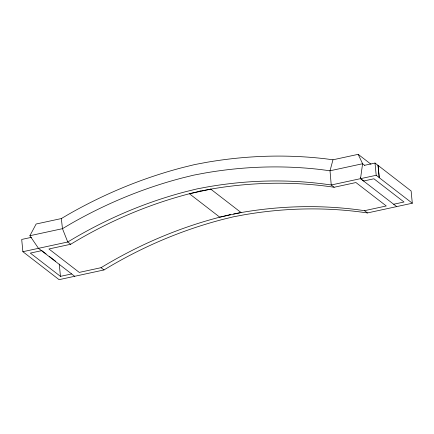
<?xml version="1.0" encoding="UTF-8"?>
<svg xmlns="http://www.w3.org/2000/svg" width="434" height="434" viewBox="0 0 434 434"><rect width="100%" height="100%" fill="white"/><g stroke="black" fill="none" stroke-linecap="round" stroke-linejoin="round"><path stroke-width="0.65" d="M396.725 206.611L360.513 178.656L362.596 163.737L358.175 154.341L332.965 159.793L325.619 158.817A459.139 408.226 -52.3 0 0 206.486 162.354L194.785 164.551L183.143 167.405A459.139 408.226 -52.3 0 0 68.203 214.515L61.34 218.562L36.136 224.015L29.892 235.722L38.474 248.335L74.686 276.284M332.965 159.793L330.019 170.784L331.234 184.993L334.164 187.255L355.94 182.546L386.282 205.971L364.511 210.68A433.235 385.197 -52.3 0 0 241.098 212.557L233.546 213.978M200.649 190.998L189.419 193.748A433.235 385.197 -52.3 0 0 70.693 244.261L48.917 248.975L79.259 272.4L101.035 267.686A433.235 385.197 -52.3 0 1 219.761 217.174L230.4 214.564L229.808 214.678M29.892 235.722L62.469 228.675L71.035 223.618A446.185 396.714 -52.3 0 1 182.73 177.837L193.873 175.108L205.07 173.003A446.185 396.714 -52.3 0 1 320.845 169.569L330.019 170.784L362.596 163.737L364.717 165.376M31.449 237.338L21.7 239.443L22.883 251.709L59.089 279.659L103.965 269.953A433.235 385.197 -52.3 0 1 222.691 219.436L233.335 216.832L244.033 214.819A433.235 385.197 -52.3 0 1 367.441 212.942L412.3 203.221L411.123 190.987L375.014 163.048L364.62 165.3M22.883 251.709L67.758 241.998A433.235 385.197 -52.3 0 1 186.484 191.486L197.123 188.877L207.821 186.87A433.235 385.197 -52.3 0 1 331.234 184.993L360.513 178.656M360.475 177.37L360.6 178.656L376.197 175.282L379.235 177.631L378.057 165.397L379.235 177.631M41.518 250.684L30.331 253.103L60.451 276.36L71.643 273.935M393.66 204.246L404 202.011L373.913 178.786L363.638 181.005L360.6 178.656M199.466 191.253L210.756 189.132A433.235 385.197 -52.3 0 1 334.164 187.255M358.175 154.341L370.951 164.204M379.17 177.647L412.3 203.221M364.511 210.68L367.441 212.942M70.693 244.261L67.758 241.998L62.469 228.675L61.34 218.562M101.035 267.686L103.965 269.953M41.832 250.63L46.058 253.895M49.232 256.342L55.574 261.241M375.014 163.048L376.197 175.282M59.274 264.094L60.451 276.36M210.756 189.132L189.419 193.748L219.761 217.174L241.098 212.557L210.756 189.132"/></g></svg>
